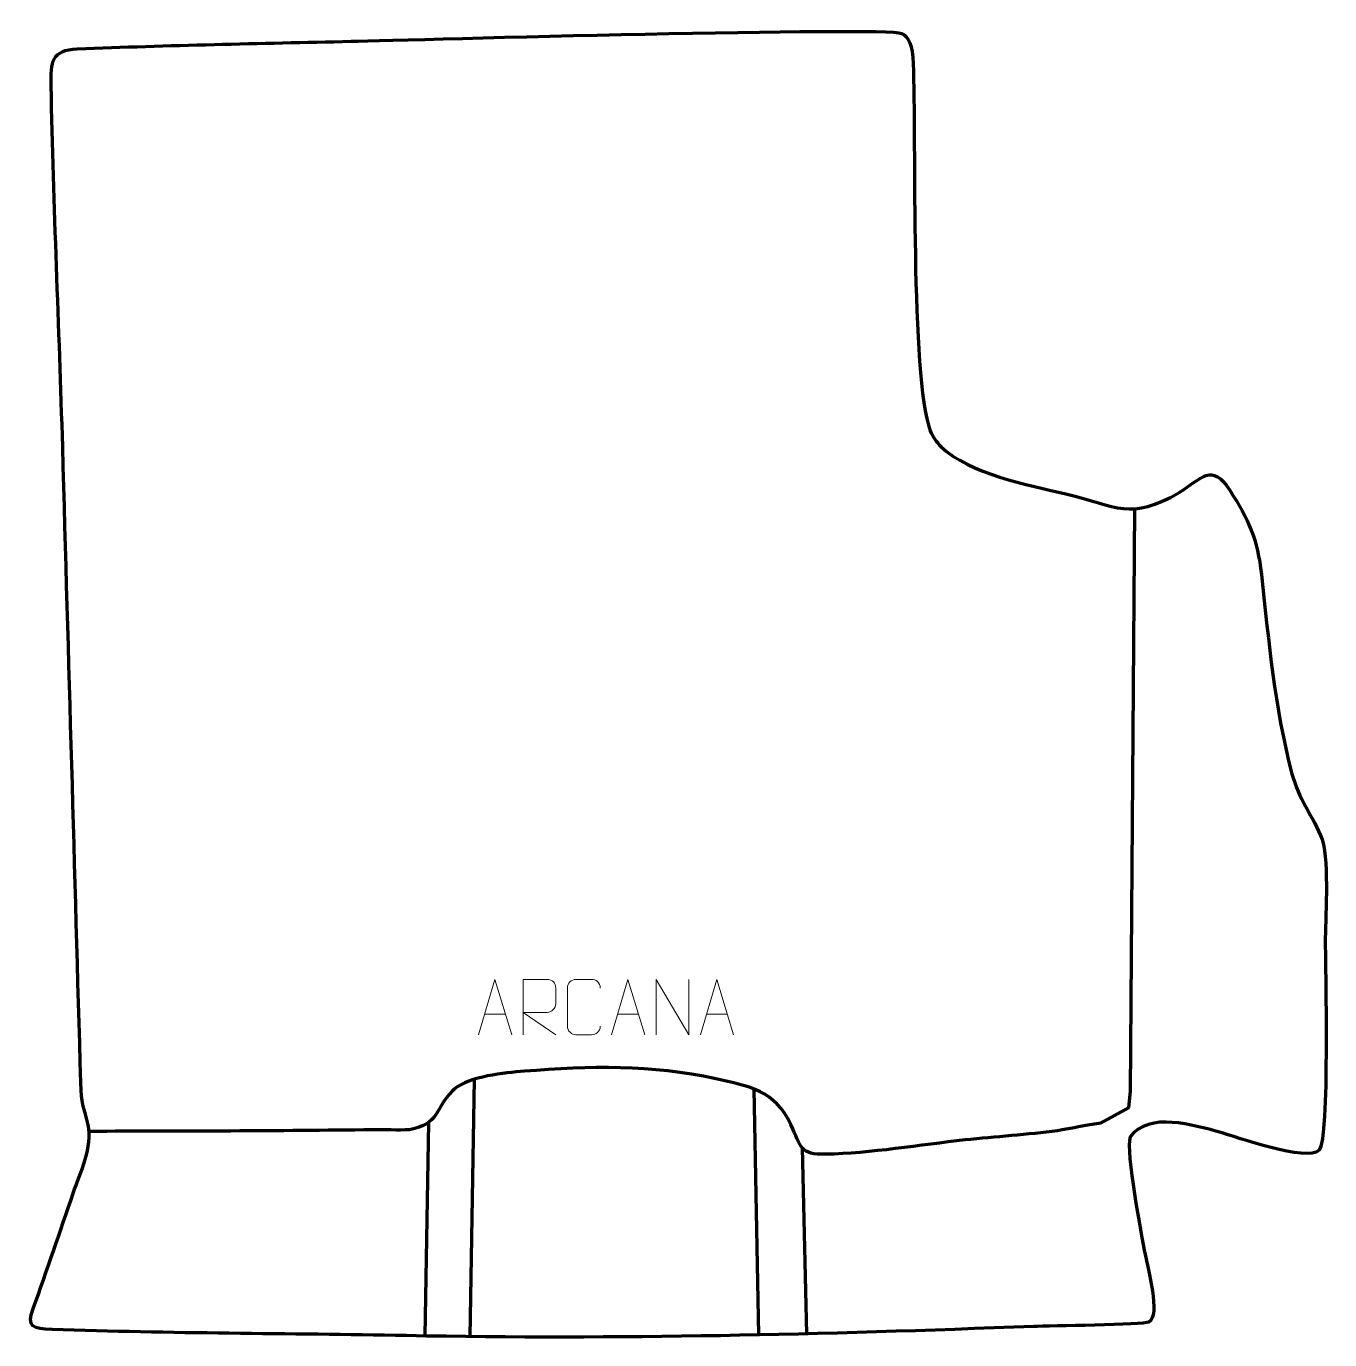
# Model space of a CAD drawing. Header units: millimetres. Extents: x -515 to 73, y 236 to 828.
import ezdxf

# ---------------------------------------------------------------- set-up
doc = ezdxf.new("R2010")
doc.units = ezdxf.units.MM
doc.header["$MEASUREMENT"] = 0
doc.layers.add('layer 2', color=7, linetype='Continuous')
doc.layers.add('layer 3', color=7, linetype='Continuous')

msp = doc.modelspace()

# ---------------------------------------------------------------- linework, layer by layer
at = {"layer": 'layer 2', "color": 142, "lineweight": 158}
msp.add_open_spline([(-14.9164, 610.1831), (-14.9164, 610.1831), (-16.8294, 347.6368), (-16.8294, 347.6368), (-16.8294, 347.6368), (-16.8294, 347.6368), (-17.6231, 340.2284), (-17.6231, 340.2284), (-17.6231, 340.2284), (-17.6231, 340.2284), (-30.3231, 333.3493), (-30.3231, 333.3493), (-30.3231, 333.3493), (-30.3231, 333.3493), (-48.0502, 330.1743), (-49.6377, 329.9097), (-49.6377, 329.9097), (-63.0762, 328.1555), (-77.8021, 327.0893), (-91.3752, 325.7578), (-91.3752, 325.7578), (-111.4045, 323.494), (-134.2371, 319.6945), (-154.0983, 319.2724), (-154.0983, 319.2724), (-165.8096, 319.0234), (-165.1362, 322.2577), (-169.8898, 332.6315), (-169.8898, 332.6315), (-176.91, 347.952), (-188.6158, 349.9154), (-203.7783, 353.3065), (-203.7783, 353.3065), (-232.7953, 359.6691), (-260.6314, 359.0711), (-290.0513, 356.68), (-290.0513, 356.68), (-299.038, 355.9497), (-314.7217, 354.4839), (-321.6846, 348.5771), (-321.6846, 348.5771), (-321.6846, 348.5771), (-322.6111, 347.7911), (-322.6111, 347.7911), (-322.6111, 347.7911), (-330.5101, 339.4399), (-328.285, 333.0952), (-341.7769, 330.3125), (-341.7769, 330.3125), (-347.2187, 330.0452), (-352.9898, 330.3342), (-358.4784, 330.3271), (-358.4784, 330.3271), (-401.0878, 329.6998), (-443.705, 329.6855), (-486.3181, 329.5951)], degree=3, knots=[0, 0, 0, 0, 0.06666667, 0.06666667, 0.06666667, 0.06666667, 0.13333333, 0.13333333, 0.13333333, 0.13333333, 0.2, 0.2, 0.2, 0.2, 0.26666667, 0.26666667, 0.26666667, 0.26666667, 0.33333333, 0.33333333, 0.33333333, 0.33333333, 0.4, 0.4, 0.4, 0.4, 0.46666667, 0.46666667, 0.46666667, 0.46666667, 0.53333333, 0.53333333, 0.53333333, 0.53333333, 0.6, 0.6, 0.6, 0.6, 0.66666667, 0.66666667, 0.66666667, 0.66666667, 0.73333333, 0.73333333, 0.73333333, 0.73333333, 0.8, 0.8, 0.8, 0.8, 0.86666667, 0.86666667, 0.86666667, 0.86666667, 1, 1, 1, 1], dxfattribs=at)
for points in [[(-312.7177, 353.0388), (-312.7177, 353.0388), (-314.6824, 237.0971), (-314.6824, 237.0971)], [(-186.5931, 348.6936), (-186.5931, 348.6936), (-184.4375, 237.8488), (-184.4375, 237.8488)], [(-333.2861, 333.6582), (-333.2861, 333.6582), (-334.9009, 237.3772), (-334.9009, 237.3772)], [(-164.8495, 322.252), (-164.8495, 322.252), (-162.7697, 238.342), (-162.7697, 238.342)]]:
    msp.add_open_spline(points, degree=3, dxfattribs=at)
at = {"layer": 'layer 3', "color": 242, "lineweight": 158}
msp.add_open_spline([(-60.3913, 241.6884), (-53.5122, 241.8919), (-10.9854, 242.3338), (-8.4225, 243.6416), (-8.4225, 243.6416), (-3.0598, 246.378), (-9.0857, 268.2309), (-10.1559, 274.0739), (-10.1559, 274.0739), (-11.8182, 283.1493), (-19.0871, 320.3724), (-16.97, 327.1272), (-16.97, 327.1272), (-8.312, 338.6534), (11.7457, 332.3172), (23.3618, 329.295), (23.3618, 329.295), (30.7421, 327.0753), (63.2036, 315.5724), (68.2908, 321.1533), (68.2908, 321.1533), (73.0875, 326.4157), (71.0234, 403.8871), (71.0703, 416.8478), (71.0703, 416.8478), (71.2183, 427.9655), (72.9927, 453.7095), (68.9753, 463.0178), (68.9753, 463.0178), (64.1407, 473.7959), (59.6746, 478.3804), (56.0285, 490.7367), (56.0285, 490.7367), (47.8288, 522.2473), (45.8846, 548.7764), (42.2737, 580.6508), (42.2737, 580.6508), (40.4684, 596.5872), (36.6275, 605.1587), (28.0545, 618.5206), (28.0545, 618.5206), (19.8472, 631.1808), (15.41, 623.9137), (5.2692, 617.5431), (5.2692, 617.5431), (-17.1796, 604.6776), (-22.45, 611.2793), (-45.9231, 616.9351), (-45.9231, 616.9351), (-62.7023, 620.978), (-89.6551, 625.9995), (-102.1458, 638.1723), (-102.1458, 638.1723), (-104.4595, 640.5604), (-105.6421, 642.4451), (-107.0984, 645.4026), (-107.0984, 645.4026), (-115.9754, 669.7028), (-113.4228, 777.2325), (-114.7156, 810.7938), (-114.7156, 810.7938), (-115.0403, 819.2235), (-116.7147, 822.9236), (-120.0013, 824.4497), (-120.0013, 824.4497), (-126.9294, 827.667), (-338.6747, 821.6104), (-368.2007, 820.9071), (-368.2007, 820.9071), (-409.2586, 819.9312), (-450.632, 819.1272), (-491.6596, 817.4989), (-491.6596, 817.4989), (-503.2101, 817.0352), (-503.609, 811.5793), (-503.4066, 800.8757), (-503.4066, 800.8757), (-502.3866, 746.9135), (-499.7537, 692.1581), (-498.2143, 638.061), (-498.2143, 638.061), (-495.478, 542.5811), (-492.7316, 447.1012), (-490.0374, 351.6202), (-490.0374, 351.6202), (-489.7451, 341.2614), (-488.8913, 341.7611), (-486.7642, 332.5479), (-486.7642, 332.5479), (-484.4995, 322.7389), (-490.2624, 311.1204), (-493.4817, 301.7114), (-493.4817, 301.7114), (-499.4265, 284.3174), (-505.2198, 267.0851), (-511.5174, 249.8025), (-511.5174, 249.8025), (-514.6305, 241.2591), (-511.6508, 240.6543), (-502.8804, 240.3371), (-502.8804, 240.3371), (-450.0622, 238.4263), (-396.1673, 238.5443), (-343.2024, 237.5265), (-343.2024, 237.5265), (-247.7799, 235.6932), (-155.5051, 237.9618), (-60.3913, 241.6884)], degree=3, knots=[0, 0, 0, 0, 0.03571429, 0.03571429, 0.03571429, 0.03571429, 0.07142857, 0.07142857, 0.07142857, 0.07142857, 0.10714286, 0.10714286, 0.10714286, 0.10714286, 0.14285714, 0.14285714, 0.14285714, 0.14285714, 0.17857143, 0.17857143, 0.17857143, 0.17857143, 0.21428571, 0.21428571, 0.21428571, 0.21428571, 0.25, 0.25, 0.25, 0.25, 0.28571429, 0.28571429, 0.28571429, 0.28571429, 0.32142857, 0.32142857, 0.32142857, 0.32142857, 0.35714286, 0.35714286, 0.35714286, 0.35714286, 0.39285714, 0.39285714, 0.39285714, 0.39285714, 0.42857143, 0.42857143, 0.42857143, 0.42857143, 0.46428571, 0.46428571, 0.46428571, 0.46428571, 0.5, 0.5, 0.5, 0.5, 0.53571429, 0.53571429, 0.53571429, 0.53571429, 0.57142857, 0.57142857, 0.57142857, 0.57142857, 0.60714286, 0.60714286, 0.60714286, 0.60714286, 0.64285714, 0.64285714, 0.64285714, 0.64285714, 0.67857143, 0.67857143, 0.67857143, 0.67857143, 0.71428571, 0.71428571, 0.71428571, 0.71428571, 0.75, 0.75, 0.75, 0.75, 0.78571429, 0.78571429, 0.78571429, 0.78571429, 0.82142857, 0.82142857, 0.82142857, 0.82142857, 0.85714286, 0.85714286, 0.85714286, 0.85714286, 0.89285714, 0.89285714, 0.89285714, 0.89285714, 0.92857143, 0.92857143, 0.92857143, 0.92857143, 1, 1, 1, 1], dxfattribs=at)
at = {"layer": 'layer 3', "color": 250, "lineweight": 9}
for points, knots in [([(-310.6962, 373.144), (-310.6962, 373.144), (-303.3252, 398.0975), (-303.3252, 398.0975), (-303.3252, 398.0975), (-303.3252, 398.0975), (-295.7553, 373.144), (-295.7553, 373.144)], [0, 0, 0, 0, 0.33333333, 0.33333333, 0.33333333, 0.33333333, 1, 1, 1, 1]), ([(-290.5578, 373.144), (-290.5578, 373.144), (-290.5578, 398.0975), (-290.5578, 398.0975), (-290.5578, 398.0975), (-286.963, 398.0975), (-283.3675, 398.0975), (-279.7723, 398.0975), (-279.7723, 398.0975), (-277.447, 398.0598), (-275.8897, 396.5698), (-275.8938, 394.2034), (-275.8938, 394.2034), (-275.8942, 392.1679), (-275.8942, 389.1085), (-275.8938, 387.0725), (-275.8938, 387.0725), (-275.9003, 385.197), (-277.7126, 383.2552), (-279.7221, 383.2361), (-279.7221, 383.2361), (-279.7221, 383.2361), (-290.5578, 383.2361), (-290.5578, 383.2361), (-290.5578, 383.2361), (-290.5578, 383.2361), (-275.9031, 373.144), (-275.9031, 373.144)], [0, 0, 0, 0, 0.125, 0.125, 0.125, 0.125, 0.25, 0.25, 0.25, 0.25, 0.375, 0.375, 0.375, 0.375, 0.5, 0.5, 0.5, 0.5, 0.625, 0.625, 0.625, 0.625, 0.75, 0.75, 0.75, 0.75, 1, 1, 1, 1]), ([(-255.8027, 376.9617), (-255.9425, 374.6383), (-257.6197, 373.1587), (-259.7674, 373.1479), (-259.7674, 373.1479), (-262.0993, 373.1483), (-264.4312, 373.1483), (-266.7627, 373.1479), (-266.7627, 373.1479), (-268.6877, 373.0425), (-270.6598, 374.927), (-270.6486, 376.9443), (-270.6486, 376.9443), (-270.6482, 382.7144), (-270.6482, 388.4841), (-270.6486, 394.2534), (-270.6486, 394.2534), (-270.6444, 396.3915), (-268.8977, 398.1107), (-266.7453, 398.0972), (-266.7453, 398.0972), (-264.4196, 398.0972), (-262.0935, 398.0972), (-259.7674, 398.0972), (-259.7674, 398.0972), (-257.8208, 398.1327), (-255.8294, 396.6412), (-255.8027, 394.2036)], [0, 0, 0, 0, 0.125, 0.125, 0.125, 0.125, 0.25, 0.25, 0.25, 0.25, 0.375, 0.375, 0.375, 0.375, 0.5, 0.5, 0.5, 0.5, 0.625, 0.625, 0.625, 0.625, 0.75, 0.75, 0.75, 0.75, 1, 1, 1, 1]), ([(-250.6962, 373.144), (-250.6962, 373.144), (-243.3252, 398.0975), (-243.3252, 398.0975), (-243.3252, 398.0975), (-243.3252, 398.0975), (-235.7553, 373.144), (-235.7553, 373.144)], [0, 0, 0, 0, 0.33333333, 0.33333333, 0.33333333, 0.33333333, 1, 1, 1, 1]), ([(-230.5531, 373.144), (-230.5531, 373.144), (-230.5531, 398.0975), (-230.5531, 398.0975), (-230.5531, 398.0975), (-230.5531, 398.0975), (-215.8983, 373.144), (-215.8983, 373.144), (-215.8983, 373.144), (-215.8983, 373.144), (-215.8983, 398.0975), (-215.8983, 398.0975)], [0, 0, 0, 0, 0.25, 0.25, 0.25, 0.25, 0.5, 0.5, 0.5, 0.5, 1, 1, 1, 1]), ([(-210.6962, 373.144), (-210.6962, 373.144), (-203.3252, 398.0975), (-203.3252, 398.0975), (-203.3252, 398.0975), (-203.3252, 398.0975), (-195.7553, 373.144), (-195.7553, 373.144)], [0, 0, 0, 0, 0.33333333, 0.33333333, 0.33333333, 0.33333333, 1, 1, 1, 1])]:
    msp.add_open_spline(points, degree=3, knots=knots, dxfattribs=at)
for points in [[(-307.9736, 382.3934), (-307.9736, 382.3934), (-298.4779, 382.3934), (-298.4779, 382.3934)], [(-247.9736, 382.3934), (-247.9736, 382.3934), (-238.4779, 382.3934), (-238.4779, 382.3934)], [(-207.9736, 382.3934), (-207.9736, 382.3934), (-198.4779, 382.3934), (-198.4779, 382.3934)]]:
    msp.add_open_spline(points, degree=3, dxfattribs=at)

doc.saveas('drawing.dxf')
